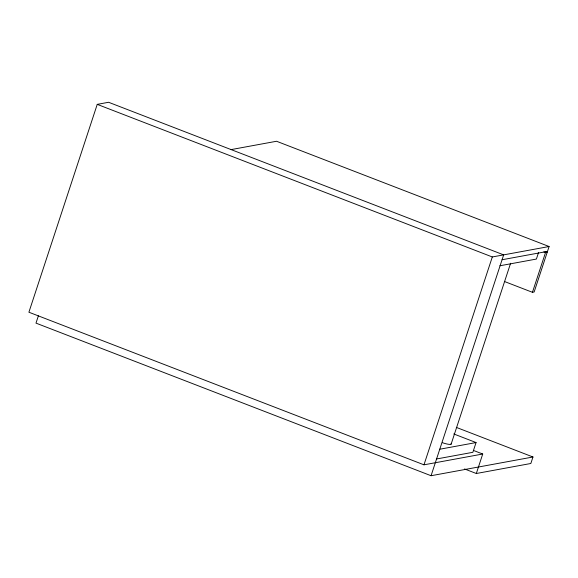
<?xml version="1.0" encoding="UTF-8"?>
<svg xmlns="http://www.w3.org/2000/svg" width="578" height="578" viewBox="0 0 578 578"><rect width="100%" height="100%" fill="white"/><g stroke="black" fill="none" stroke-linecap="round" stroke-linejoin="round"><path stroke-width="0.87" d="M38.386 315.819L35.988 323.124L431.058 475.723L503.669 254.876L108.599 102.277L97.241 104.365L28.9 312.221L423.97 464.82L482.724 454.019L476.323 473.505L464.524 468.953M423.97 464.82L492.312 256.957L549.1 246.524L547.496 251.394L502.065 259.746M451.122 444.179L510.605 263.25M453.766 433.948L476.062 442.56L472.862 452.307L436.325 459.019M538.53 252.564L536.398 259.06L499.862 265.772M532.446 292.309L545.531 252.521L547.229 252.21L534.151 291.991L532.446 292.309L504.688 281.587M456.317 427.388L532.974 456.996L530.835 463.491L476.323 473.505M231.121 149.601L276.551 141.256L549.1 246.524M439.526 449.272L476.062 442.56M431.058 475.723L532.974 456.996M545.553 251.56L547.229 252.21M543.847 251.871L545.531 252.521M97.241 104.365L492.312 256.957M473.461 450.443L482.724 454.019M451.035 443.767A8.323 1.387 18.2 0 1 442.524 442.755"/></g></svg>
